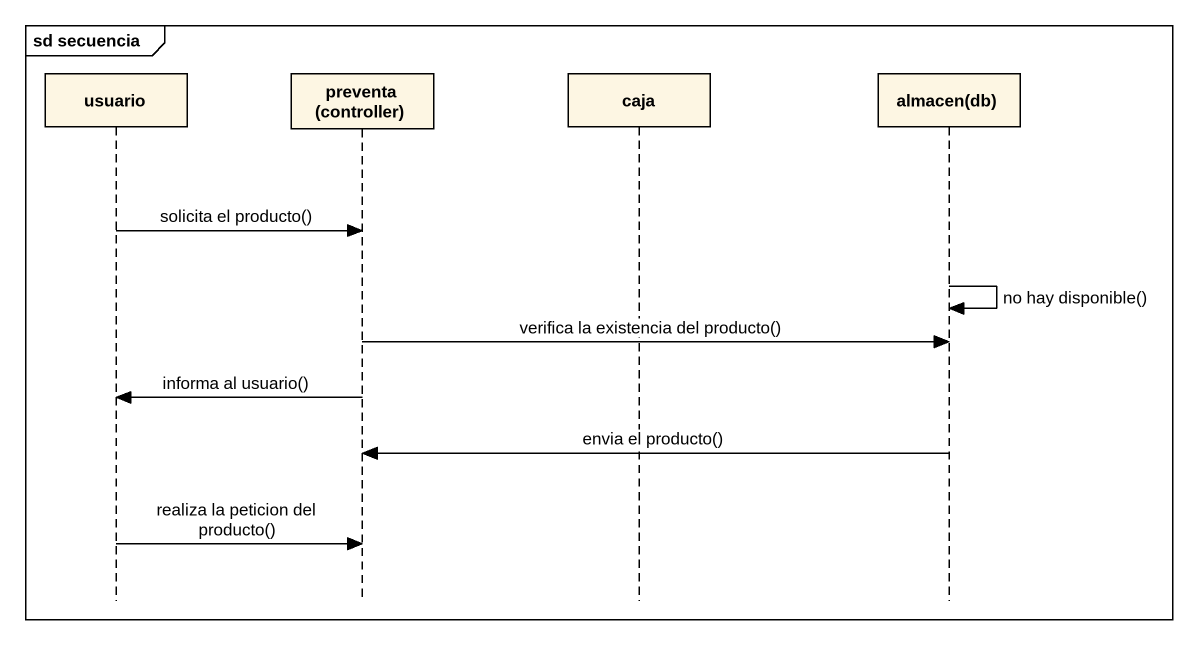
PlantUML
@startuml
mainframe sd secuencia
hide footbox
participant usuario
participant "preventa (controller)" as preventa_controller
participant caja
participant "almacen(db)" as almacen_db

usuario -> preventa_controller : solicita el producto()
almacen_db -> almacen_db : no hay disponible()
preventa_controller -> almacen_db : verifica la existencia del producto()
preventa_controller -> usuario : informa al usuario()
almacen_db -> preventa_controller : envia el producto()
usuario -> preventa_controller : realiza la peticion del producto()
@enduml
